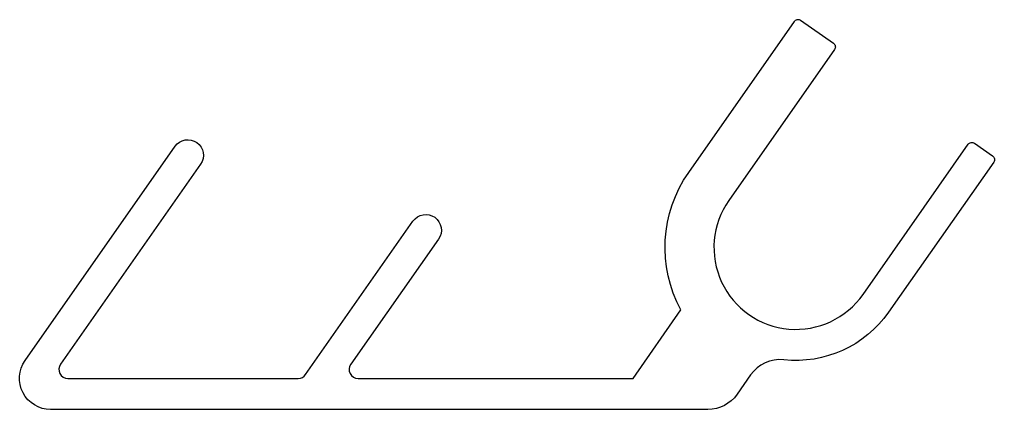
# Model space of a CAD drawing. Extents: x 88 to 198, y 204 to 248.
import ezdxf

# ---------------------------------------------------------------- set-up
doc = ezdxf.new("R2010")
doc.units = 0
doc.layers.add('ANA', color=220, linetype='CONTINUOUS')

msp = doc.modelspace()

# ---------------------------------------------------------------- linework, layer by layer
at = {"layer": 'ANA'}
msp.add_lwpolyline([(179.77, 244.36), (167.89, 227.4, 1), (182.97, 216.85), (194.77, 233.71, -0.414214), (195.47, 233.83), (197.52, 232.4, -0.414214), (197.64, 231.7), (185.83, 214.84, -0.273504), (174.06, 209.5, 0.273504), (170.35, 207.81), (168.82, 205.63, -0.244698), (165.55, 203.92), (91.74, 203.92, -0.606815), (88.88, 209.43), (105.72, 233.48, -1), (108.58, 231.47), (92.85, 209, 0.606815), (93.67, 207.42), (119.55, 207.42, 0.244698), (120.37, 207.85), (132.43, 225.08, -1), (135.3, 223.07), (125.44, 209, 0.606815), (126.26, 207.42), (157.14, 207.42), (162.52, 215.1, -0.284548), (163.39, 230.55), (175.26, 247.51, -0.414214), (175.96, 247.64), (179.65, 245.05, -0.414214)], format="xyb", close=True, dxfattribs=at)

doc.saveas('drawing.dxf')
